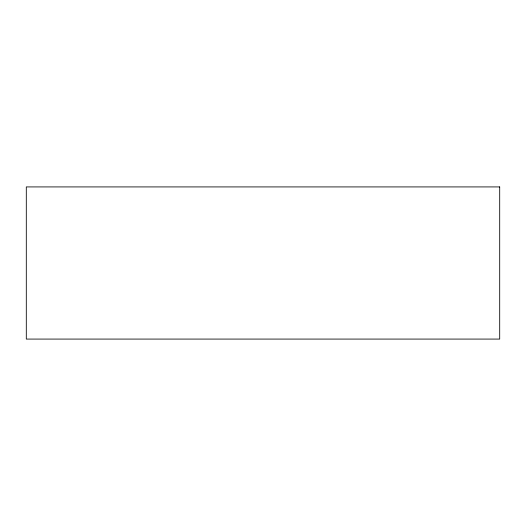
<?xml version="1.0" encoding="UTF-8"?>
<svg xmlns="http://www.w3.org/2000/svg" width="526" height="526" viewBox="0 0 526 526"><rect width="100%" height="100%" fill="white"/><g stroke="black" fill="none" stroke-linecap="round" stroke-linejoin="round"><path stroke-width="0.79" d="M499.7 186.921L26.3 186.921L26.3 339.079L499.7 339.079L499.7 186.921"/></g></svg>
